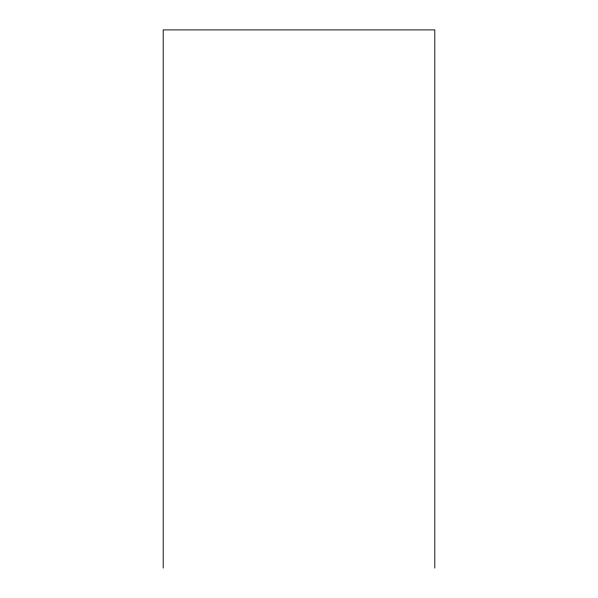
<?xml version="1.0" encoding="UTF-8"?>
<svg xmlns="http://www.w3.org/2000/svg" width="598" height="598" viewBox="0 0 598 598"><rect width="100%" height="100%" fill="white"/><g stroke="black" fill="none" stroke-linecap="round" stroke-linejoin="round"><path stroke-width="0.9" d="M434.798 568.1L434.798 29.9L163.202 29.9L163.202 568.1"/></g></svg>
